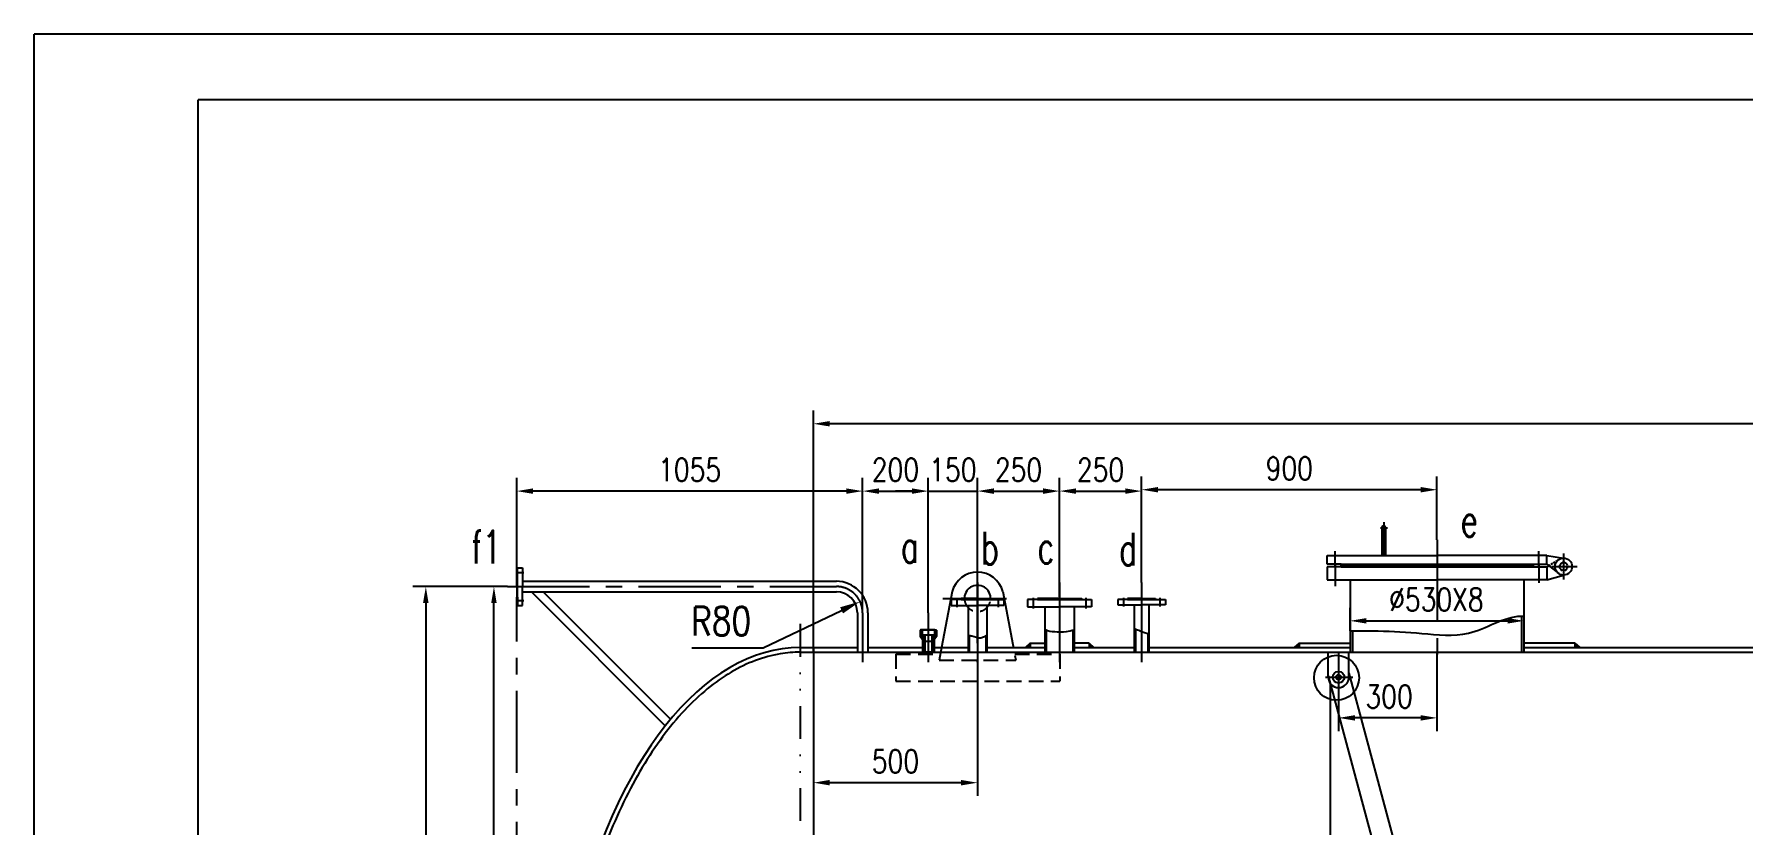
# Model space of a CAD drawing. Header units: millimetres. Extents: x -500 to 16320, y -200 to 11680.
# Drawn here: x -500 to 4706, y 9270 to 11680 of the extents above; entities that cross this region are included whole.
import ezdxf

# ---------------------------------------------------------------- set-up
doc = ezdxf.new("R2010")
doc.units = ezdxf.units.MM
doc.header["$LTSCALE"] = 200
for name, pattern in [('CENTER', [2, 1.25, -0.25, 0.25, -0.25]), ('DASHED', [0.75, 0.5, -0.25]), ('DIVIDE', [1.25, 0.5, -0.25, 0, -0.25, 0, -0.25])]:
    doc.linetypes.add(name, pattern=pattern)
for name, color, linetype in [('1轮廓实线层', 7, 'Continuous'), ('2细线层', 4, 'Continuous'), ('3中心线层', 1, 'CENTER'), ('4虚线层', 6, 'DASHED'), ('5剖面线层', 2, 'Continuous'), ('6文字层', 3, 'Continuous'), ('7标注层', 4, 'Continuous'), ('8符号标注层', 4, 'Continuous'), ('9双点划线层', 6, 'DIVIDE'), ('B', 7, 'Continuous')]:
    doc.layers.add(name, color=color, linetype=linetype)
doc.styles.add('PC_TEXTSTYLE', font='romans.shx', dxfattribs={"width": 0.8, "bigfont": 'hzfs.shx'})
doc.styles.add('TH_GBDIM', font='romans.shx', dxfattribs={"width": 0.8, "bigfont": 'gbcbig.shx'})
doc.dimstyles.new('MaRu_ARC_ARC5', dxfattribs={"dimscale": 25, "dimtxt": 3.5, "dimasz": 2.5, "dimexe": 2, "dimexo": 0, "dimgap": 1.5, "dimtad": 1, "dimtoh": 1, "dimdec": 1, "dimzin": 0, "dimdsep": 46, "dimtxsty": 'TH_GBDIM', "dimcen": 2.5, "dimclrd": 130, "dimclre": 130, "dimclrt": 3, "dimadec": 0, "dimazin": 0, "dimtfac": 0.714286, "dimtdec": 1, "dimtmove": 0, "dimatfit": 3, "dimfxl": 0, "dimtolj": 1, "dimtzin": 0, "dimlwd": -1, "dimlwe": -1, "dimarcsym": 0})
doc.dimstyles.new('TH_GBDIM', dxfattribs={"dimscale": 20, "dimtxt": 3.5, "dimasz": 2.5, "dimexe": 2, "dimexo": 0, "dimgap": 1.5, "dimtad": 1, "dimdec": 1, "dimzin": 0, "dimdsep": 46, "dimtxsty": 'TH_GBDIM', "dimcen": 2.5, "dimclrd": 130, "dimclre": 130, "dimclrt": 3, "dimadec": 0, "dimazin": 0, "dimtfac": 0.714286, "dimtdec": 1, "dimtmove": 0, "dimatfit": 3, "dimfxl": 0, "dimtolj": 1, "dimtzin": 0, "dimlwd": -1, "dimlwe": -1, "dimarcsym": 0})
pattern_1 = [(45, (2068.008, 9603.0393), (-2.245064, 2.245064), [])]

# ---------------------------------------------------------------- blocks, each defined once
blk = doc.blocks.new('*D10')
at = {"layer": '7标注层', "color": 130}
for p, q in [((970.1, 10028.9), (970.1, 10327.4)), ((2024.1, 9916.4), (2024.1, 10327.4)), ((1974.1, 10287.4), (1020.1, 10287.4))]:
    blk.add_line(p, q, dxfattribs=at)
for points in [[(1020.1, 10295.7), (1020.1, 10279), (970.1, 10287.4)], [(1974.1, 10295.7), (1974.1, 10279), (2024.1, 10287.4)]]:
    blk.add_solid(points, dxfattribs=at)
at = {"layer": 'Defpoints', "color": 0}
for p in [(970.1, 10287.4), (970.1, 10028.9), (2024.1, 9916.4)]:
    blk.add_point(p, dxfattribs=at)
at = {"layer": '7标注层', "color": 3, "insert": (1497.1, 10352.4), "char_height": 70, "attachment_point": 5, "style": 'TH_GBDIM'}
blk.add_mtext('\\A1;1055{}{}', dxfattribs=at)
blk = doc.blocks.new('*D11')
at = {"layer": '7标注层', "color": 130}
for p, q in [((2024.1, 10287.4), (2024.1, 10327.4)), ((2224.1, 9916.4), (2224.1, 10327.4)), ((2074.1, 10287.4), (2174.1, 10287.4))]:
    blk.add_line(p, q, dxfattribs=at)
for points in [[(2074.1, 10295.7), (2074.1, 10279), (2024.1, 10287.4)], [(2174.1, 10295.7), (2174.1, 10279), (2224.1, 10287.4)]]:
    blk.add_solid(points, dxfattribs=at)
at = {"layer": 'Defpoints', "color": 0}
for p in [(2024.1, 10287.4), (2224.1, 10287.4), (2224.1, 9916.4)]:
    blk.add_point(p, dxfattribs=at)
at = {"layer": '7标注层', "color": 3, "insert": (2124.1, 10352.4), "char_height": 70, "attachment_point": 5, "style": 'TH_GBDIM'}
blk.add_mtext('\\A1;200{}{}', dxfattribs=at)
blk = doc.blocks.new('*D12')
at = {"layer": '7标注层', "color": 130}
for p, q in [((2224.1, 10287.4), (2224.1, 10327.4)), ((2374.1, 10008.4), (2374.1, 10327.4)), ((2174.1, 10287.4), (2124.1, 10287.4)), ((2224.1, 10287.4), (2374.1, 10287.4)), ((2424.1, 10287.4), (2474.1, 10287.4))]:
    blk.add_line(p, q, dxfattribs=at)
for points in [[(2174.1, 10295.7), (2174.1, 10279), (2224.1, 10287.4)], [(2424.1, 10295.7), (2424.1, 10279), (2374.1, 10287.4)]]:
    blk.add_solid(points, dxfattribs=at)
at = {"layer": 'Defpoints', "color": 0}
for p in [(2224.1, 10287.4), (2374.1, 10287.4), (2374.1, 10008.4)]:
    blk.add_point(p, dxfattribs=at)
at = {"layer": '7标注层', "color": 3, "insert": (2299.1, 10352.4), "char_height": 70, "attachment_point": 5, "style": 'TH_GBDIM'}
blk.add_mtext('\\A1;150{}{}', dxfattribs=at)
blk = doc.blocks.new('*D13')
at = {"layer": '7标注层', "color": 130}
for p, q in [((2374.1, 10287.4), (2374.1, 10327.4)), ((2624.1, 9965.4), (2624.1, 10327.4)), ((2424.1, 10287.4), (2574.1, 10287.4))]:
    blk.add_line(p, q, dxfattribs=at)
for points in [[(2424.1, 10295.7), (2424.1, 10279), (2374.1, 10287.4)], [(2574.1, 10295.7), (2574.1, 10279), (2624.1, 10287.4)]]:
    blk.add_solid(points, dxfattribs=at)
at = {"layer": 'Defpoints', "color": 0}
for p in [(2374.1, 10287.4), (2624.1, 10287.4), (2624.1, 9965.4)]:
    blk.add_point(p, dxfattribs=at)
at = {"layer": '7标注层', "color": 3, "insert": (2499.1, 10352.4), "char_height": 70, "attachment_point": 5, "style": 'TH_GBDIM'}
blk.add_mtext('\\A1;250{}{}', dxfattribs=at)
blk = doc.blocks.new('*D14')
at = {"layer": '7标注层', "color": 130}
for p, q in [((2624.1, 10135.1), (2624.1, 10327.4)), ((2874.1, 10008.4), (2874.1, 10327.4)), ((2674.1, 10287.4), (2824.1, 10287.4))]:
    blk.add_line(p, q, dxfattribs=at)
for points in [[(2674.1, 10295.7), (2674.1, 10279), (2624.1, 10287.4)], [(2824.1, 10295.7), (2824.1, 10279), (2874.1, 10287.4)]]:
    blk.add_solid(points, dxfattribs=at)
at = {"layer": 'Defpoints', "color": 0}
for p in [(2874.1, 10287.4), (2624.1, 10135.1), (2874.1, 10008.4)]:
    blk.add_point(p, dxfattribs=at)
at = {"layer": '7标注层', "color": 3, "insert": (2749.1, 10352.4), "char_height": 70, "attachment_point": 5, "style": 'TH_GBDIM'}
blk.add_mtext('\\A1;250{}{}', dxfattribs=at)
blk = doc.blocks.new('*D15')
at = {"layer": '7标注层', "color": 130}
for p, q in [((2874.1, 10135.1), (2874.1, 10331.6)), ((3774.1, 10139), (3774.1, 10331.6)), ((3724.1, 10291.6), (2924.1, 10291.6))]:
    blk.add_line(p, q, dxfattribs=at)
for points in [[(2924.1, 10299.9), (2924.1, 10283.3), (2874.1, 10291.6)], [(3724.1, 10299.9), (3724.1, 10283.3), (3774.1, 10291.6)]]:
    blk.add_solid(points, dxfattribs=at)
at = {"layer": 'Defpoints', "color": 0}
for p in [(2874.1, 10291.6), (2874.1, 10135.1), (3774.1, 10139)]:
    blk.add_point(p, dxfattribs=at)
at = {"layer": '7标注层', "color": 3, "insert": (3324.1, 10356.6), "char_height": 70, "attachment_point": 5, "style": 'TH_GBDIM'}
blk.add_mtext('\\A1;900{}{}', dxfattribs=at)
blk = doc.blocks.new('*D23')
at = {"layer": '7标注层', "color": 130}
for p, q in [((941.7, 9996.4), (860.8, 9996.4)), ((900.8, 8346.4), (900.8, 9946.4)), ((964.2, 8296.4), (860.8, 8296.4))]:
    blk.add_line(p, q, dxfattribs=at)
for points in [[(892.5, 9946.4), (909.2, 9946.4), (900.8, 9996.4)], [(892.5, 8346.4), (909.2, 8346.4), (900.8, 8296.4)]]:
    blk.add_solid(points, dxfattribs=at)
at = {"layer": 'Defpoints', "color": 0}
for p in [(900.8, 9996.4), (941.7, 9996.4), (964.2, 8296.4)]:
    blk.add_point(p, dxfattribs=at)
at = {"layer": '7标注层', "color": 3, "insert": (835.8, 9146.4), "char_height": 70, "attachment_point": 5, "rotation": 90, "style": 'TH_GBDIM'}
blk.add_mtext('\\A1;1700{}{}', dxfattribs=at)
blk = doc.blocks.new('*D24')
at = {"layer": '7标注层', "color": 130}
for p, q in [((860.8, 9996.4), (653.3, 9996.4)), ((693.3, 9946.4), (693.3, 6646.4)), ((941.7, 6596.4), (653.3, 6596.4))]:
    blk.add_line(p, q, dxfattribs=at)
for points in [[(684.9, 9946.4), (701.6, 9946.4), (693.3, 9996.4)], [(684.9, 6646.4), (701.6, 6646.4), (693.3, 6596.4)]]:
    blk.add_solid(points, dxfattribs=at)
at = {"layer": 'Defpoints', "color": 0}
for p in [(860.8, 9996.4), (693.3, 6596.4), (941.7, 6596.4)]:
    blk.add_point(p, dxfattribs=at)
at = {"layer": '7标注层', "color": 3, "insert": (628.3, 8296.4), "char_height": 70, "attachment_point": 5, "rotation": 90, "style": 'TH_GBDIM'}
blk.add_mtext('\\A1;3400{}{}', dxfattribs=at)
blk = doc.blocks.new('*D27')
at = {"layer": '7标注层', "color": 130}
for p, q in [((3474.1, 9796.4), (3474.1, 9556.2)), ((3774.1, 9796.4), (3774.1, 9556.2)), ((3724.1, 9596.2), (3524.1, 9596.2))]:
    blk.add_line(p, q, dxfattribs=at)
for points in [[(3524.1, 9604.5), (3524.1, 9587.9), (3474.1, 9596.2)], [(3724.1, 9604.5), (3724.1, 9587.9), (3774.1, 9596.2)]]:
    blk.add_solid(points, dxfattribs=at)
at = {"layer": 'Defpoints', "color": 0}
for p in [(3474.1, 9796.4), (3774.1, 9796.4), (3474.1, 9596.2)]:
    blk.add_point(p, dxfattribs=at)
at = {"layer": '7标注层', "color": 3, "insert": (3628.3, 9661.2), "char_height": 70, "attachment_point": 5, "style": 'TH_GBDIM'}
blk.add_mtext('\\A1;300{}{}', dxfattribs=at)
blk = doc.blocks.new('*D28')
at = {"layer": '7标注层', "color": 130}
blk.add_line((3448.7, 9318.6), (3448.7, 8311.9), dxfattribs=at)
for start, end in [(281.5425, 282.8772), (272.1228, 274.3932)]:
    blk.add_arc((3448.7, 9701.5), 1349.6, start, end, dxfattribs=at)
for points in [[(3747.5, 8393.9), (3751.5, 8377.8), (3798, 8397.9)], [(3498.9, 8344.5), (3498.6, 8361.2), (3448.7, 8351.9)]]:
    blk.add_solid(points, dxfattribs=at)
at = {"layer": 'Defpoints', "color": 0}
for p in [(3442.6, 9724.3), (3448.7, 9701.5), (3448.7, 9318.6), (3566.4, 8357), (4172.8, 6999.4)]:
    blk.add_point(p, dxfattribs=at)
at = {"layer": '7标注层', "color": 3, "insert": (3635.4, 8364.9), "char_height": 70, "attachment_point": 5, "style": 'TH_GBDIM'}
blk.add_mtext('\\A1;15%%d{}{}', dxfattribs=at)
blk = doc.blocks.new('*D30')
at = {"layer": '7标注层', "color": 130}
for p, q in [((1874.1, 9796.4), (1874.1, 10532.6)), ((8170.5, 10320.8), (8170.5, 10532.6)), ((8120.5, 10492.6), (1924.1, 10492.6))]:
    blk.add_line(p, q, dxfattribs=at)
for points in [[(1924.1, 10500.9), (1924.1, 10484.3), (1874.1, 10492.6)], [(8120.5, 10500.9), (8120.5, 10484.3), (8170.5, 10492.6)]]:
    blk.add_solid(points, dxfattribs=at)
at = {"layer": 'Defpoints', "color": 0}
for p in [(1874.1, 10492.6), (8170.5, 10320.8), (1874.1, 9796.4)]:
    blk.add_point(p, dxfattribs=at)
at = {"layer": '7标注层', "color": 3, "insert": (5022.3, 10557.6), "char_height": 70, "attachment_point": 5, "style": 'TH_GBDIM'}
blk.add_mtext('\\A1;13200{}{}', dxfattribs=at)
blk = doc.blocks.new('*D31')
at = {"color": 130}
for p, q in [((1720.8, 9810.1), (1959.9, 9923.9)), ((1503.3, 9810.1), (1720.8, 9810.1))]:
    blk.add_line(p, q, dxfattribs=at)
blk.add_solid([(1955.5, 9933.4), (1964.4, 9914.5), (2016.4, 9950.8)], dxfattribs=at)
at = {"layer": 'Defpoints', "color": 0}
for p in [(2016.4, 9950.8), (1944.1, 9916.4)]:
    blk.add_point(p, dxfattribs=at)
at = {"color": 3, "insert": (1593.3, 9891.4), "char_height": 87.5, "attachment_point": 5, "style": 'TH_GBDIM'}
blk.add_mtext('\\A1;R80{}{}', dxfattribs=at)
blk = doc.blocks.new('*D64')
at = {"layer": '7标注层', "color": 130}
for p, q in [((3509.1, 9861.4), (3509.1, 9932)), ((3559.1, 9892), (3989.1, 9892)), ((4039.1, 9906.6), (4039.1, 9852))]:
    blk.add_line(p, q, dxfattribs=at)
for points in [[(3559.1, 9900.3), (3559.1, 9883.7), (3509.1, 9892)], [(3989.1, 9900.3), (3989.1, 9883.7), (4039.1, 9892)]]:
    blk.add_solid(points, dxfattribs=at)
at = {"layer": 'Defpoints', "color": 0}
for p in [(4039.1, 9906.6), (4039.1, 9892), (3509.1, 9861.4)]:
    blk.add_point(p, dxfattribs=at)
at = {"layer": '7标注层', "color": 3, "insert": (3772.4, 9957), "char_height": 70, "attachment_point": 5, "style": 'TH_GBDIM'}
blk.add_mtext('\\A1;%%c530X8{}{}', dxfattribs=at)
blk = doc.blocks.new('*D66')
at = {"layer": '7标注层', "color": 130}
for p, q in [((1874.1, 9810.4), (1874.1, 9358.7)), ((2374.1, 9772.2), (2374.1, 9358.7)), ((2324.1, 9398.7), (1924.1, 9398.7))]:
    blk.add_line(p, q, dxfattribs=at)
for points in [[(1924.1, 9407.1), (1924.1, 9390.4), (1874.1, 9398.7)], [(2324.1, 9407.1), (2324.1, 9390.4), (2374.1, 9398.7)]]:
    blk.add_solid(points, dxfattribs=at)
at = {"layer": 'Defpoints', "color": 0}
for p in [(1874.1, 9810.4), (2374.1, 9772.2), (1874.1, 9398.7)]:
    blk.add_point(p, dxfattribs=at)
at = {"layer": '7标注层', "color": 3, "insert": (2124.1, 9463.7), "char_height": 70, "attachment_point": 5, "style": 'TH_GBDIM'}
blk.add_mtext('\\A1;500{}{}', dxfattribs=at)

msp = doc.modelspace()

# ---------------------------------------------------------------- hatches: boundary and pattern name
at = {"layer": '5剖面线层'}
h = msp.add_hatch(dxfattribs=at)
h.set_pattern_fill('ANSI31', color=256, style=0)
h.set_pattern_definition(pattern_1)
h.paths.add_polyline_path([(2212.75, 9849.13), (2205.15, 9849.13), (2205.15, 9863.13), (2204.15, 9864.13), (2200.15, 9864.13), (2199.15, 9863.13), (2199.15, 9844.13), (2206.65, 9834.13), (2206.65, 9796.42), (2213.75, 9796.42), (2213.75, 9828.92), (2212.75, 9828.92)])
h = msp.add_hatch(dxfattribs=at)
h.set_pattern_fill('ANSI31', color=256, style=0)
h.set_pattern_definition(pattern_1)
h.paths.add_polyline_path([(2213.75, 9849.13), (2212.75, 9849.13), (2212.75, 9828.92), (2213.75, 9828.92)])
h.paths.add_polyline_path([(2235.55, 9849.13), (2234.55, 9849.13), (2234.55, 9828.92), (2235.55, 9828.92)])
h = msp.add_hatch(dxfattribs=at)
h.set_pattern_fill('ANSI31', color=256, style=0)
h.set_pattern_definition(pattern_1)
h.paths.add_polyline_path([(2249.15, 9844.13), (2249.15, 9863.13), (2248.15, 9864.13), (2244.15, 9864.13), (2243.15, 9863.13), (2243.15, 9863.01), (2243.15, 9849.13), (2235.55, 9849.13), (2235.55, 9828.92), (2234.55, 9828.92), (2234.55, 9796.42), (2241.65, 9796.42), (2241.65, 9834.13)])
for points in [[(2534.15, 9824.42), (2520.15, 9810.42), (2534.15, 9810.42)], [(2714.15, 9824.42), (2728.15, 9810.42), (2714.15, 9810.42)], [(3354.15, 9824.42), (3339.1, 9810.42), (3354.15, 9810.42)], [(4194.15, 9824.42), (4209.2, 9810.42), (4194.15, 9810.42)]]:
    msp.add_hatch(color=256, dxfattribs=at).paths.add_polyline_path(points)

# ---------------------------------------------------------------- linework, layer by layer
for p, q in [((3481.65, 10064.42), (4066.65, 10064.42)), ((3481.65, 10056.42), (4066.65, 10056.42)), ((4109.15, 10091.25), (4159.83, 10083.48)), ((4109.15, 10064.42), (4145.3, 10035.89)), ((4109.15, 10056.42), (4114.8, 10059.96)), ((972.15, 9963.92), (972.15, 10028.92)), ((988.15, 10012.42), (1944.15, 10012.42)), ((4109.15, 10016.85), (4159.83, 10031.45)), ((988.15, 9980.42), (1944.15, 9980.42)), ((1015.04, 9980.42), (1422.99, 9572.48)), ((1050.4, 9980.42), (1438.83, 9591.99)), ((2296.87, 9981.13), (2264.66, 9810.42)), ((2324.15, 9957.42), (2424.15, 9957.42)), ((2451.42, 9981.13), (2475.65, 9852.76)), ((2556.65, 9957.42), (2691.65, 9957.42)), ((2831.65, 9957.42), (2916.65, 9957.42)), ((2008.15, 9916.42), (2008.15, 9796.42)), ((2040.15, 9916.42), (2040.15, 9796.42)), ((2345.65, 9938.42), (2345.65, 9796.42)), ((2402.65, 9938.42), (2402.65, 9796.42)), ((2579.65, 9934.42), (2579.65, 9796.42)), ((2668.65, 9934.42), (2668.65, 9796.42)), ((2349.15, 9847.06), (2349.15, 9796.42)), ((2399.15, 9846.72), (2399.15, 9796.42)), ((2583.65, 9864.61), (2583.65, 9796.42)), ((2664.65, 9863.79), (2664.65, 9796.42)), ((1834.15, 9810.42), (2008.15, 9810.42)), ((1834.15, 9796.42), (8210.45, 9796.42)), ((1874.15, 9810.42), (1874.15, 6782.42)), ((2040.15, 9810.42), (2206.65, 9810.42)), ((2241.65, 9796.42), (2206.65, 9796.42)), ((2234.98, 9810.42), (2345.65, 9810.42)), ((2402.65, 9810.42), (2579.65, 9810.42)), ((2534.15, 9824.42), (2520.15, 9810.42)), ((2534.15, 9824.42), (2579.65, 9824.42)), ((2534.15, 9824.42), (2534.15, 9810.42)), ((2714.15, 9824.42), (2668.65, 9824.42)), ((2668.65, 9810.42), (2851.65, 9810.42)), ((2714.15, 9824.42), (2728.15, 9810.42)), ((2714.15, 9824.42), (2714.15, 9810.42)), ((2896.65, 9810.42), (3509.15, 9810.42)), ((3354.15, 9824.42), (3339.1, 9810.42)), ((3354.15, 9824.42), (3509.15, 9824.42)), ((3354.15, 9824.42), (3354.15, 9810.42)), ((3442.65, 9720.1), (3442.65, 9796.42)), ((3505.65, 9720.1), (3505.65, 9796.42)), ((4194.15, 9824.42), (4039.15, 9824.42)), ((4039.15, 9810.42), (6705.45, 9810.42)), ((4194.15, 9824.42), (4209.2, 9810.42)), ((4194.15, 9824.42), (4194.15, 9810.42)), ((3442.61, 9724.34), (4172.76, 6999.37)), ((3505.65, 9732.5), (3752.39, 8811.65))]:
    msp.add_line(p, q)
for radius in [26.02, 11.93]:
    msp.add_circle((4159.83, 10057.47), radius)
for centre, radius, start, end in [((3611.67, 10175.42), 6, 0, 180), ((4153.61, 10047.77), 1.58, 158.50083, 316.12947), ((4159.83, 10069.4), 2.93, 352.95417, 187.04583), ((4166.06, 10047.77), 1.58, 223.87053, 21.49917), ((1944.15, 9916.42), 96, 0, 90), ((2374.15, 9960.42), 80, 15, 165), ((2374.15, 9960.42), 40, 355.69878, 184.30122), ((1944.15, 9916.42), 64, 0, 90)]:
    msp.add_arc(centre, radius, start, end)
msp.add_ellipse((1834.15, 8296.42), major_axis=(0, 1514), ratio=0.5046235, start_param=0, end_param=2.2695064)
msp.add_open_spline([(1834.15, 9796.42), (1813.72, 9796.42), (1793.29, 9794.74), (1747.66, 9787.19), (1722.48, 9780.43), (1672.49, 9761.76), (1647.68, 9749.84), (1598.67, 9720.91), (1574.48, 9703.9), (1526.99, 9664.93), (1503.69, 9642.97), (1458.28, 9594.3), (1436.16, 9567.6), (1393.36, 9509.73), (1372.69, 9478.56), (1333.03, 9412.1), (1314.04, 9376.8), (1277.97, 9302.46), (1260.89, 9263.41), (1228.82, 9181.99), (1213.84, 9139.61), (1186.15, 9051.99), (1173.44, 9006.75), (1150.43, 8913.88), (1140.13, 8866.25), (1122.06, 8769.12), (1114.29, 8719.63), (1101.35, 8619.29), (1096.18, 8568.46), (1088.53, 8466), (1086.03, 8414.37), (1083.73, 8310.88), (1083.93, 8259.02), (1087.02, 8155.61), (1089.92, 8104.07), (1098.36, 8001.85), (1103.91, 7951.18), (1117.62, 7851.25), (1125.77, 7802), (1144.59, 7705.44), (1155.25, 7658.13), (1178.97, 7565.97), (1192.03, 7521.12), (1220.38, 7434.36), (1235.68, 7392.45), (1255.58, 7343.48), (1259.18, 7334.82), (1262.83, 7326.23)], degree=3, knots=[0, 0, 0, 0, 0.0832503, 0.0832503, 0.1863645, 0.1863645, 0.2894788, 0.2894788, 0.3925931, 0.3925931, 0.4957074, 0.4957074, 0.5988216, 0.5988216, 0.7019359, 0.7019359, 0.8050502, 0.8050502, 0.9081645, 0.9081645, 1.0112787, 1.0112787, 1.114393, 1.114393, 1.2175073, 1.2175073, 1.3206216, 1.3206216, 1.4237358, 1.4237358, 1.5268501, 1.5268501, 1.6299644, 1.6299644, 1.7330787, 1.7330787, 1.8361929, 1.8361929, 1.9393072, 1.9393072, 2.0424215, 2.0424215, 2.1455358, 2.1455358, 2.24865, 2.24865, 2.2710774, 2.2710774, 2.2710774, 2.2710774])
at = {"layer": '1轮廓实线层'}
for p, q in [((0, 0), (0, 11480)), ((16120, 11480), (0, 11480)), ((3605.67, 10175.42), (3605.67, 10091.25)), ((3617.67, 10175.42), (3617.67, 10091.25)), ((972.15, 10045.92), (972.15, 10053.92)), ((972.15, 10053.92), (988.15, 10053.92)), ((988.15, 10053.92), (988.15, 10045.92)), ((3439.15, 10064.42), (3439.15, 10091.25)), ((3439.15, 10091.25), (3451.65, 10091.25)), ((3451.65, 10064.42), (3439.15, 10064.42)), ((3439.15, 10056.42), (3439.15, 10016.85)), ((3451.65, 10056.42), (3439.15, 10056.42)), ((3451.65, 10091.25), (3476.65, 10091.25)), ((3476.65, 10064.42), (3451.65, 10064.42)), ((3476.65, 10056.42), (3451.65, 10056.42)), ((3464.15, 10091.25), (3774.15, 10091.25)), ((3481.65, 10064.42), (3476.65, 10064.42)), ((3481.65, 10056.42), (3476.65, 10056.42)), ((3481.65, 10060.42), (3481.65, 10064.42)), ((3481.65, 10060.42), (3481.65, 10056.42)), ((3507.15, 10060.42), (3481.65, 10060.42)), ((3507.15, 10060.42), (3481.65, 10060.42)), ((3774.15, 10060.42), (3507.15, 10060.42)), ((3774.15, 10060.42), (3507.15, 10060.42)), ((4041.15, 10091.25), (3774.15, 10091.25)), ((3774.15, 10060.42), (4041.15, 10060.42)), ((3774.15, 10060.42), (4041.15, 10060.42)), ((4071.65, 10091.25), (4041.15, 10091.25)), ((4041.15, 10060.42), (4066.65, 10060.42)), ((4041.15, 10060.42), (4066.65, 10060.42)), ((4066.65, 10064.42), (4071.65, 10064.42)), ((4066.65, 10060.42), (4066.65, 10064.42)), ((4066.65, 10060.42), (4066.65, 10056.42)), ((4066.65, 10056.42), (4071.65, 10056.42)), ((4096.65, 10091.25), (4071.65, 10091.25)), ((4071.65, 10064.42), (4096.65, 10064.42)), ((4071.65, 10056.42), (4096.65, 10056.42)), ((4109.15, 10091.25), (4096.65, 10091.25)), ((4096.65, 10064.42), (4109.15, 10064.42)), ((4096.65, 10056.42), (4109.15, 10056.42)), ((4109.15, 10064.42), (4109.15, 10091.25)), ((4109.15, 10056.42), (4109.15, 10016.85)), ((970.15, 10012.92), (970.15, 10028.92)), ((970.15, 10028.92), (972.15, 10028.92)), ((970.15, 9996.42), (970.15, 10012.92)), ((970.15, 9996.42), (970.15, 9979.92)), ((972.15, 10031.92), (972.15, 10045.92)), ((972.15, 10028.92), (972.15, 10031.92)), ((988.15, 10045.92), (988.15, 10031.92)), ((988.15, 10031.92), (988.15, 10012.92)), ((988.15, 10012.92), (988.15, 9996.42)), ((988.15, 9979.92), (988.15, 9996.42)), ((3439.15, 10016.85), (3451.65, 10016.85)), ((3451.65, 10016.85), (3476.65, 10016.85)), ((3476.65, 10016.85), (3507.15, 10016.85)), ((3507.15, 10016.85), (3774.15, 10016.85)), ((3509.15, 10016.85), (3509.15, 9796.42)), ((4041.15, 10016.85), (3774.15, 10016.85)), ((4039.15, 10016.85), (4039.15, 9796.42)), ((4071.65, 10016.85), (4041.15, 10016.85)), ((4096.65, 10016.85), (4071.65, 10016.85)), ((4109.15, 10016.85), (4096.65, 10016.85)), ((970.15, 9979.92), (970.15, 9963.92)), ((970.15, 9963.92), (972.15, 9963.92)), ((972.15, 9963.92), (972.15, 9960.92)), ((972.15, 9960.92), (972.15, 9946.92)), ((972.15, 9946.92), (972.15, 9938.92)), ((988.15, 9960.92), (988.15, 9979.92)), ((988.15, 9946.92), (988.15, 9960.92)), ((988.15, 9938.92), (988.15, 9946.92)), ((2294.15, 9957.42), (2294.15, 9938.42)), ((2302.65, 9957.42), (2294.15, 9957.42)), ((2320.65, 9957.42), (2302.65, 9957.42)), ((2324.15, 9957.42), (2320.65, 9957.42)), ((2324.15, 9960.42), (2324.15, 9957.42)), ((2344.65, 9960.42), (2324.15, 9960.42)), ((2374.15, 9960.42), (2344.65, 9960.42)), ((2374.15, 9960.42), (2403.65, 9960.42)), ((2403.65, 9960.42), (2424.15, 9960.42)), ((2424.15, 9960.42), (2424.15, 9957.42)), ((2424.15, 9957.42), (2427.65, 9957.42)), ((2427.65, 9957.42), (2445.65, 9957.42)), ((2445.65, 9957.42), (2454.15, 9957.42)), ((2454.15, 9957.42), (2454.15, 9938.42)), ((2526.65, 9957.42), (2526.65, 9934.42)), ((2535.15, 9957.42), (2526.65, 9957.42)), ((2553.15, 9957.42), (2535.15, 9957.42)), ((2556.65, 9957.42), (2553.15, 9957.42)), ((2556.65, 9960.42), (2556.65, 9957.42)), ((2578.65, 9960.42), (2556.65, 9960.42)), ((2624.15, 9960.42), (2578.65, 9960.42)), ((2624.15, 9960.42), (2669.65, 9960.42)), ((2669.65, 9960.42), (2691.65, 9960.42)), ((2691.65, 9960.42), (2691.65, 9957.42)), ((2691.65, 9957.42), (2695.15, 9957.42)), ((2695.15, 9957.42), (2713.15, 9957.42)), ((2713.15, 9957.42), (2721.65, 9957.42)), ((2721.65, 9957.42), (2721.65, 9934.42)), ((2801.65, 9957.42), (2801.65, 9940.42)), ((2810.15, 9957.42), (2801.65, 9957.42)), ((2828.15, 9957.42), (2810.15, 9957.42)), ((2831.65, 9957.42), (2828.15, 9957.42)), ((2831.65, 9960.42), (2831.65, 9957.42)), ((2851.15, 9960.42), (2831.65, 9960.42)), ((2874.15, 9960.42), (2851.15, 9960.42)), ((2874.15, 9960.42), (2897.15, 9960.42)), ((2897.15, 9960.42), (2916.65, 9960.42)), ((2916.65, 9960.42), (2916.65, 9957.42)), ((2916.65, 9957.42), (2920.15, 9957.42)), ((2920.15, 9957.42), (2938.15, 9957.42)), ((2938.15, 9957.42), (2946.65, 9957.42)), ((2946.65, 9957.42), (2946.65, 9940.42)), ((972.15, 9938.92), (988.15, 9938.92)), ((2294.15, 9938.42), (2302.65, 9938.42)), ((2302.65, 9938.42), (2320.65, 9938.42)), ((2320.65, 9938.42), (2344.65, 9938.42)), ((2344.65, 9938.42), (2374.15, 9938.42)), ((2403.65, 9938.42), (2374.15, 9938.42)), ((2427.65, 9938.42), (2403.65, 9938.42)), ((2445.65, 9938.42), (2427.65, 9938.42)), ((2454.15, 9938.42), (2445.65, 9938.42)), ((2526.65, 9934.42), (2535.15, 9934.42)), ((2535.15, 9934.42), (2553.15, 9934.42)), ((2553.15, 9934.42), (2578.65, 9934.42)), ((2578.65, 9934.42), (2624.15, 9934.42)), ((2669.65, 9934.42), (2624.15, 9934.42)), ((2695.15, 9934.42), (2669.65, 9934.42)), ((2713.15, 9934.42), (2695.15, 9934.42)), ((2721.65, 9934.42), (2713.15, 9934.42)), ((2801.65, 9940.42), (2810.15, 9940.42)), ((2810.15, 9940.42), (2828.15, 9940.42)), ((2828.15, 9940.42), (2851.15, 9940.42)), ((2851.15, 9940.42), (2874.15, 9940.42)), ((2851.65, 9940.42), (2851.65, 9796.42)), ((2897.15, 9940.42), (2874.15, 9940.42)), ((2896.65, 9940.42), (2896.65, 9796.42)), ((2920.15, 9940.42), (2897.15, 9940.42)), ((2938.15, 9940.42), (2920.15, 9940.42)), ((2946.65, 9940.42), (2938.15, 9940.42)), ((4031.15, 9906.64), (4031.15, 9796.42)), ((2855.65, 9867.41), (2855.65, 9796.42)), ((2892.65, 9853.55), (2892.65, 9796.42)), ((3517.15, 9861.46), (3517.15, 9796.42))]:
    msp.add_line(p, q, dxfattribs=at)
for radius in [17.7, 7.7]:
    msp.add_circle((3474.15, 9720.1), radius, dxfattribs=at)
msp.add_arc((3474.15, 9720.1), 31.5, 180, 0, dxfattribs=at)
at = {"layer": '2细线层'}
for p in [(-500, -200), (16320, 11680)]:
    msp.add_line(p, (-500, 11680), dxfattribs=at)
for points, knots in [([(3509.15, 9861.38), (3537.7, 9861.66), (3610.84, 9862.26), (3730.12, 9854.8), (3881.77, 9836.58), (3978.23, 9906.42), (4036.34, 9906.75), (4039.15, 9906.69)], [4.2291327, 4.2291327, 4.2291327, 4.2291327, 89.7752047, 223.3770515, 365.3099664, 534.2885131, 542.8543596, 542.8543596, 542.8543596, 542.8543596]), ([(2345.65, 9847.22), (2349.55, 9847.14), (2362.6, 9845.8), (2379.43, 9836.9), (2394.16, 9844.14), (2400.15, 9847.24), (2402.65, 9848.54)], [20.0251458, 20.0251458, 20.0251458, 20.0251458, 31.7415164, 59.2248479, 70.7904311, 79.1703129, 79.1703129, 79.1703129, 79.1703129]), ([(2579.65, 9867.05), (2582.14, 9865.36), (2593.12, 9859.19), (2621.26, 9859), (2644.31, 9858.21), (2664.41, 9863.69), (2668.65, 9864.93)], [19.9639341, 19.9639341, 19.9639341, 19.9639341, 29.0777188, 58.5252548, 98.2809404, 108.6251447, 108.6251447, 108.6251447, 108.6251447]), ([(2851.65, 9869.05), (2851.93, 9868.94), (2858.11, 9866.45), (2872.67, 9859.87), (2887.62, 9854.76), (2896.65, 9852.49)], [35.9106301, 35.9106301, 35.9106301, 35.9106301, 36.8106758, 55.9303288, 83.8607621, 83.8607621, 83.8607621, 83.8607621])]:
    msp.add_open_spline(points, degree=3, knots=knots, dxfattribs=at)
at = {"layer": '3中心线层'}
for p, q in [((3601.5, 10175.42), (3623.07, 10175.42)), ((3611.67, 10193.12), (3611.67, 10091.25)), ((3464.15, 10059.42), (3464.15, 10104.48)), ((3774.15, 10139), (3774.15, 9765.82)), ((4084.15, 10059.42), (4084.15, 10104.48)), ((2373.52, 10074.01), (2373.52, 9765.82)), ((3464.15, 10061.42), (3464.15, 9998.05)), ((3774.15, 10065.42), (3774.15, 10023.42)), ((4084.15, 10061.42), (4084.15, 10007.44)), ((4123.82, 10057.47), (4200.71, 10057.47)), ((4159.83, 10097.08), (4159.83, 10017.78)), ((941.7, 9996.42), (1944.15, 9996.42)), ((965.15, 9996.42), (993.15, 9996.42)), ((967.15, 10038.92), (992.15, 10038.92)), ((2374.15, 10008.45), (2374.15, 9765.82)), ((2624.15, 10008.45), (2624.15, 9765.82)), ((2874.15, 10008.45), (2874.15, 9765.82)), ((967.15, 9953.92), (992.15, 9953.92)), ((970.15, 6628.92), (970.15, 9963.92)), ((2268.24, 9960.42), (2462.54, 9960.42)), ((2311.65, 9962.42), (2311.65, 9933.42)), ((2374.15, 9965.42), (2374.15, 9933.42)), ((2436.65, 9962.42), (2436.65, 9933.42)), ((2544.15, 9962.42), (2544.15, 9929.42)), ((2624.15, 9965.42), (2624.15, 9929.42)), ((2704.15, 9962.42), (2704.15, 9929.42)), ((2819.15, 9962.42), (2819.15, 9935.42)), ((2874.15, 9965.42), (2874.15, 9935.42)), ((2929.15, 9962.42), (2929.15, 9935.42)), ((2024.15, 9916.42), (2024.15, 9765.82)), ((2224.15, 9916.42), (2224.15, 9765.82)), ((3474.15, 9796.42), (3474.15, 9673.22)), ((3434.9, 9720.1), (3517.43, 9720.1))]:
    msp.add_line(p, q, dxfattribs=at)
msp.add_arc((1944.15, 9916.42), 80, 0, 90, dxfattribs=at)
at = {"layer": '4虚线层', "ltscale": 0.05625}
msp.add_line((4114.8, 10059.96), (4145.82, 10079.39), dxfattribs=at)
at = {"layer": '4虚线层', "ltscale": 0.45}
for p, q in [((2475.65, 9852.76), (2490.84, 9772.24)), ((2125.45, 9790.28), (2125.45, 9708.09)), ((2125.45, 9790.28), (2260.86, 9790.28)), ((2264.66, 9810.42), (2257.45, 9772.24)), ((2487.44, 9790.28), (2625.45, 9790.28)), ((2625.45, 9790.28), (2625.45, 9708.09)), ((2257.45, 9772.24), (2490.84, 9772.24)), ((2125.45, 9708.09), (2625.45, 9708.09))]:
    msp.add_line(p, q, dxfattribs=at)
msp.add_arc((2374.15, 9960.42), 40, 184.30122, 355.69878, dxfattribs=at)
at = {"layer": '7标注层'}
msp.add_line((3448.73, 9701.49), (3448.73, 9318.61), dxfattribs=at)
at = {"layer": '8符号标注层'}
msp.add_circle((3467.98, 9718.49), 68.54, dxfattribs=at)
at = {"layer": '9双点划线层'}
msp.add_line((1834.15, 9882.43), (1834.15, 6702.81), dxfattribs=at)
at = {"layer": 'B'}
for p, q in [((2200.15, 9864.13), (2199.15, 9863.13)), ((2199.15, 9863.13), (2199.15, 9844.13)), ((2206.65, 9834.13), (2199.15, 9844.13)), ((2204.15, 9864.13), (2200.15, 9864.13)), ((2205.15, 9863.13), (2204.15, 9864.13)), ((2244.15, 9864.13), (2204.15, 9864.13)), ((2205.15, 9863.13), (2205.15, 9849.13)), ((2243.15, 9863.13), (2205.15, 9863.13)), ((2205.15, 9849.13), (2243.15, 9849.13)), ((2212.75, 9849.13), (2212.75, 9828.92)), ((2213.75, 9849.13), (2213.75, 9796.42)), ((2224.15, 9864.13), (2233.69, 9864.13)), ((2224.15, 9849.13), (2233.47, 9849.13)), ((2224.15, 9849.13), (2233.69, 9849.13)), ((2234.55, 9849.13), (2234.55, 9796.42)), ((2235.55, 9849.13), (2235.55, 9828.92)), ((2249.15, 9844.13), (2241.65, 9834.13)), ((2244.15, 9864.13), (2243.15, 9863.13)), ((2243.15, 9863.13), (2243.15, 9849.13)), ((2244.15, 9864.13), (2248.15, 9864.13)), ((2249.15, 9863.13), (2248.15, 9864.13)), ((2249.15, 9863.13), (2249.15, 9844.13)), ((2206.65, 9834.13), (2206.65, 9796.42)), ((2235.55, 9828.92), (2212.75, 9828.92)), ((2241.65, 9834.13), (2241.65, 9796.42))]:
    msp.add_line(p, q, dxfattribs=at)

# ---------------------------------------------------------------- texts
at = {"layer": '6文字层', "style": 'PC_TEXTSTYLE', "width": 0.667}
for s, p in [('e', (3846.52, 10148.03)), ('f1', (832.16, 10067.11)), ('b', (2385.1, 10063.65)), ('d', (2805.83, 10060.65)), ('a', (2140.82, 10068.96)), ('c', (2557.16, 10066.24))]:
    msp.add_text(s, height=100, dxfattribs=at).set_placement(p)

# ---------------------------------------------------------------- dimensions: what is measured, and where the dimension line sits
dim = msp.add_radius_dim(center=(1944.15, 9916.42), mpoint=(2016.38, 9950.81), text='R80{}{}', dimstyle='MaRu_ARC_ARC5', override={"dimtmove": 1})
dim.commit()
dim.dimension.update_dxf_attribs({"geometry": '*D31', "text_midpoint": (1720.79, 9810.11), "dimtype": 164})
at = {"layer": '7标注层'}
for base, p1, p2, text, picture, middle in [((1874.15, 10492.61), (8170.45, 10320.78), (1874.15, 9796.42), '13200{}{}', '*D30', (5022.3, 10557.61)), ((970.15, 10287.38), (2024.15, 9916.42), (970.15, 10028.92), '1055{}{}', '*D10', (1497.15, 10352.38)), ((2624.15, 10287.38), (2374.15, 10287.38), (2624.15, 9965.42), '250{}{}', '*D13', (2499.15, 10352.38)), ((2874.15, 10287.38), (2624.15, 10135.06), (2874.15, 10008.45), '250{}{}', '*D14', (2749.15, 10352.38)), ((2874.15, 10291.61), (3774.15, 10139), (2874.15, 10135.06), '900{}{}', '*D15', (3324.15, 10356.61)), ((1874.15, 9398.74), (2374.15, 9772.24), (1874.15, 9810.42), '500{}{}', '*D66', (2124.15, 9463.74))]:
    dim = msp.add_linear_dim(base=base, p1=p1, p2=p2, text=text, dimstyle='TH_GBDIM', override={"dimgap": 1.5, "dimtad": 1, "dimjust": 0, "dimse1": 0, "dimse2": 0, "dimsd1": 0, "dimsd2": 0, "dimclrt": 3, "dimtvp": 0}, dxfattribs=at)
    dim.commit()
    dim.dimension.update_dxf_attribs({"geometry": picture, "text_midpoint": middle})
for base, p1, p2, text, picture, middle in [((2224.15, 10287.38), (2024.15, 10287.38), (2224.15, 9916.42), '200{}{}', '*D11', (2124.15, 10287.38)), ((2374.15, 10287.38), (2224.15, 10287.38), (2374.15, 10008.45), '150{}{}', '*D12', (2299.15, 10287.38)), ((4039.15, 9891.99), (3509.15, 9861.38), (4039.15, 9906.64), '%%c530X8{}{}', '*D64', (3772.44, 9891.99)), ((3474.15, 9596.19), (3774.15, 9796.42), (3474.15, 9796.42), '300{}{}', '*D27', (3628.33, 9596.19))]:
    dim = msp.add_linear_dim(base=base, p1=p1, p2=p2, text=text, dimstyle='TH_GBDIM', override={"dimgap": 1.5, "dimtad": 1, "dimjust": 0, "dimse1": 0, "dimse2": 0, "dimsd1": 0, "dimsd2": 0, "dimclrt": 3, "dimtvp": 0}, dxfattribs=at)
    dim.commit()
    dim.dimension.update_dxf_attribs({"geometry": picture, "text_midpoint": middle, "dimtype": 160})
for base, p1, p2, text, picture, middle in [((693.27, 6596.42), (860.83, 9996.42), (941.7, 6596.42), '3400{}{}', '*D24', (628.27, 8296.42)), ((900.83, 9996.42), (964.23, 8296.42), (941.7, 9996.42), '1700{}{}', '*D23', (835.83, 9146.42))]:
    dim = msp.add_linear_dim(base=base, p1=p1, p2=p2, angle=90, text=text, dimstyle='TH_GBDIM', override={"dimgap": 1.5, "dimtad": 1, "dimjust": 0, "dimse1": 0, "dimse2": 0, "dimsd1": 0, "dimsd2": 0, "dimclrt": 3, "dimtvp": 0}, dxfattribs=at)
    dim.commit()
    dim.dimension.update_dxf_attribs({"geometry": picture, "text_midpoint": middle})
dim = msp.add_angular_dim_2l(base=(3566.36, 8357.03), line1=((3442.61, 9724.34), (4172.76, 6999.37)), line2=((3448.73, 9701.49), (3448.73, 9318.61)), text='15%%d{}{}', dimstyle='TH_GBDIM', override={"dimtad": 0, "dimtih": 1, "dimtoh": 1, "dimclrt": 3}, dxfattribs=at)
dim.commit()
dim.dimension.update_dxf_attribs({"geometry": '*D28', "text_midpoint": (3635.45, 8364.87), "dimtype": 162})

doc.saveas('drawing.dxf')
